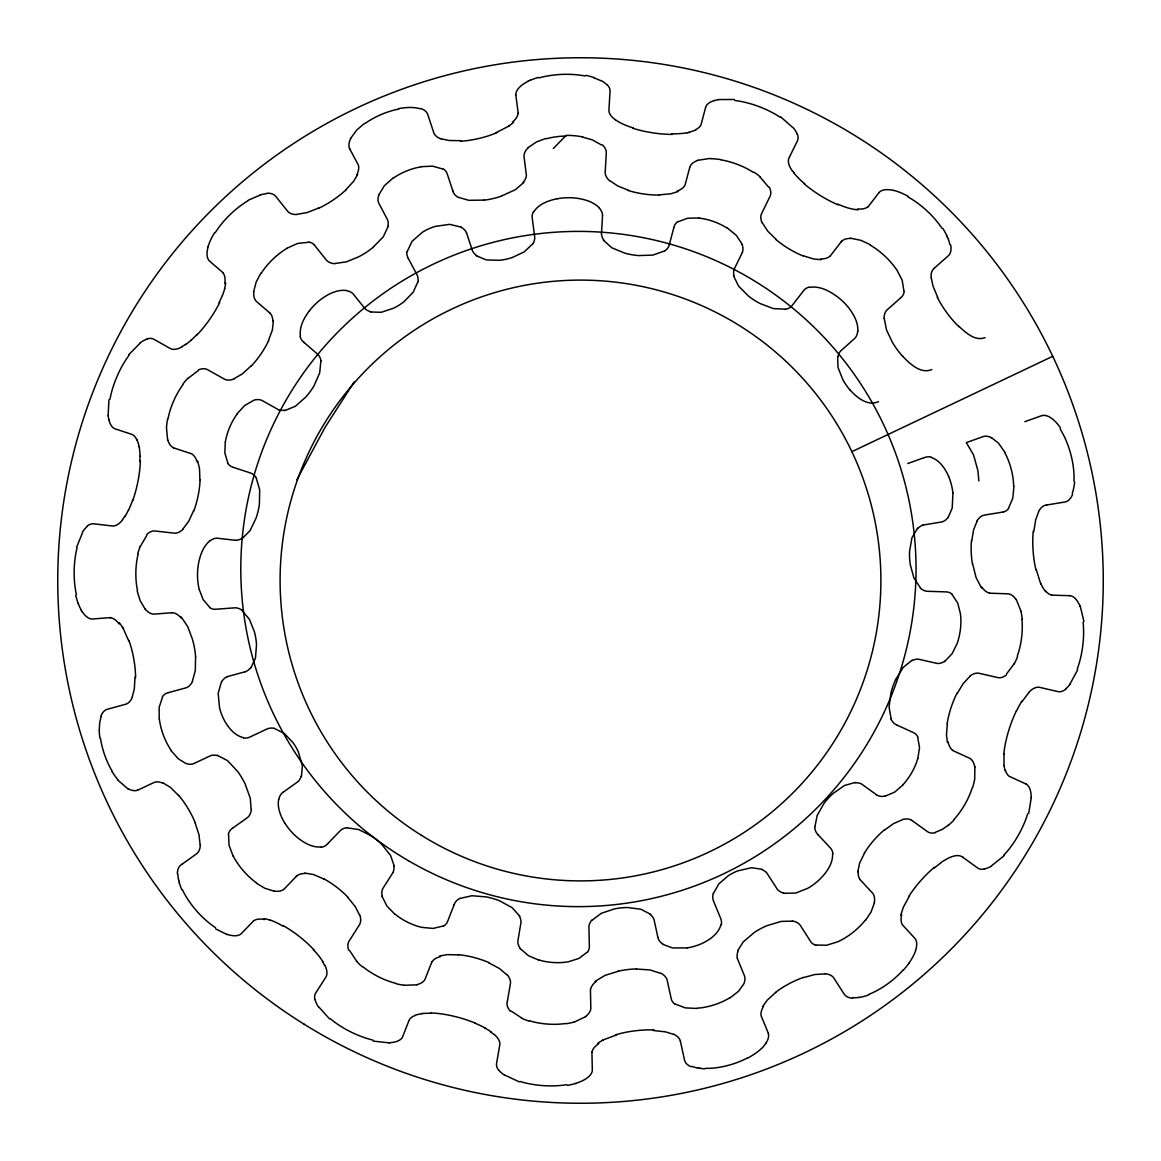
<?xml version="1.0" encoding="UTF-8"?>
<svg xmlns="http://www.w3.org/2000/svg" width="1161" height="1161" viewBox="0 0 1161 1161"><rect width="100%" height="100%" fill="white"/><g stroke="black" fill="none" stroke-linecap="round" stroke-linejoin="round"><path stroke-width="1.5" d="M200.127 844.729L198.966 834.657L195.164 823.033M1013.916 486.415L1012.784 498.272L1008.459 508.286M601.456 234.261L602.544 215.235M591.907 1051.851L592.342 1070.253A45.41 17.241 -1.4 0 1 582.474 1080.746A45.526 18.329 1.8 0 1 575.696 1083.373M199.91 480.088L199.503 468.58L197.704 461.149M166.429 427.146L167.634 440.106M1031.316 797.534L1028.675 813.484M857.834 331.161C858.269 322.381 853.669 314.239 848.459 307.505A28.285 12.365 43.2 0 0 835.383 295.344C827.909 290.148 818.65 285.722 809.319 287.391M590.427 989.477L590.833 1008.532A50.881 19.316 -1.4 0 1 585.449 1016.615M903.94 291.15L902.199 280.323L896.669 269.526M251.153 809.29L250.268 798.217L245.131 783.922A26.558 8.562 59.7 0 0 237.512 771.296L227.483 760.6L217.18 755.23M857.747 871.795L859.648 863.087L864.51 853.175M1004.047 754.04L1003.96 765.665M971.728 540.91L973.586 529.822L977.127 521.129M1033.74 531.97L1035.743 519.591L1038.573 511.928M253.577 291.919L256.175 282.007L260.848 273.169M225.292 441.877L224.842 452.979L227.803 462.833M947.361 723.419L946.462 734.898L947.405 742.474M974.659 779.757L974.906 766.782M108.96 399.703L108.118 415.914M278.625 799.494C277.16 807.954 280.701 816.401 285.04 823.483M507.386 1001.217L510.434 983.541A53.986 20.492 9.9 0 0 507.154 974.732M507.357 1001.406L507.226 1002.204A49.792 19.2 8.4 0 0 510.332 1011.173M228.586 834.469L229.022 845.208L233.187 856.281M407.206 251.56L411.966 241.415L422.473 232.185A23.351 10.028 -23.2 0 1 435.346 226.366L449.684 224.349L461.309 227.179M837.647 356.5L837.995 367.486L842.901 379.792A20.361 6.719 53.9 0 0 850.302 390.343M388.267 226.177L383.261 236.829L372.855 247.511M417.728 282.123L413.214 292.166L404.304 301.41A19.722 6.531 -33.2 0 1 393.594 308.187L381.229 312.309L370.33 311.99M874.451 902.765L870.968 912.198L865.555 920.31M900.82 915.1L903.302 907.278L909.339 896.205M917.858 758.452L919.527 747.51L917.698 737.395M673.815 227.716L674.091 226.729A57.411 21.928 15.7 0 1 677.705 221.562M689.692 167.648L689.982 166.662A49.517 18.794 14.8 0 1 697.587 160.465M705.569 107.581L705.772 106.856A44.292 16.805 14.8 0 1 714.233 100.615M673.786 227.803L669.215 245.029A62.854 23.859 14.8 0 1 664.484 251.153M689.663 167.735L685.048 185.078A53.769 20.071 13.3 0 1 677.153 191.144M705.54 107.683L701.012 124.764A47.311 17.734 13.6 0 1 695.729 129.64M76.568 547.368L82.562 532.565M224.784 288.668L222.491 295.474M720.923 924.882C718.499 933.371 710.793 939.031 703.261 942.863A25.092 10.841 -17.4 0 1 687.268 947.869M713.449 893.448L718.79 883.942L728.179 875.815A18.242 6.11 -27.4 0 1 737.409 870.982L751.457 867.717L762.037 869.284M301.439 776.535L302.382 765.781L298.261 751.704A18.924 6.298 59.7 0 0 292.92 742.518L284.227 733.404L274.489 728.542M378.631 195.164L384.32 185.789L392.81 178.243M132.238 696.876L134.284 689.17L135.053 676.965M193.597 510.68L188.677 521.318L182.828 529.097M459.887 898.338A62.738 23.815 21.3 0 0 454.531 903.766L454.14 904.724M454.241 904.463L447.565 921.515A57.339 21.899 22.2 0 1 443.386 926.246M408.962 1020.577L402.533 1037.049A44.249 16.791 21.3 0 1 393.419 1042.273A44.815 17.473 23.2 0 1 389.24 1042.752M742.43 252.314L734.042 269.439M737.728 950.627L743.214 941.934L754.2 932.53A25.586 8.301 -27.5 0 1 766.928 925.68L781.237 921.399L792.208 921.152M1077.64 669.839L1069.992 684.061M140.234 546.599L146.736 535.511M192.378 681.275L195.338 670.419L195.57 656.981M296.839 479.812L325.182 427.132L354.134 381.984M268.452 340.594L272.356 330.043L273.401 321.046M357.617 174.571L353.684 181.203L345.746 189.882M431.965 961.656L424.984 979.405A49.473 18.779 21.3 0 1 416.726 984.702M895.741 679.461L903.243 667.372L912.154 660.145M769.395 187.24A49.589 19.113 24.8 0 1 769.903 196.601L761.529 213.726A53.841 20.434 26.3 0 0 762.197 223.101M789.364 157.243L789.117 157.765A47.557 18.054 26.3 0 0 792.455 171.131M789.48 156.996L797.288 141.134A44.336 17.023 25.1 0 0 797.404 134.255M957.128 693.61L963.238 683.524L969.928 676.384M350.491 138.565L356.659 130.148L364.351 123.487M393.071 872.448L382.811 888.528A57.658 21.885 32.7 0 0 382.201 896.35M1014.279 663.555L1006.543 673.96M221.548 681.58L218.166 693.219L219.56 707.891A24.192 10.434 69.7 0 0 224.828 721.286C228.993 728.484 235.001 735.755 243.491 737.641M162.496 697.108L159.173 707.252L159.159 718.833M762.748 1006.34L767.232 1000.158L775.693 992.452M1021.854 701.824L1028.864 692.566M124.895 516.181L122.456 519.664M533.842 211.636C539.038 203.814 548.602 200.476 557.396 198.705M766.318 1042.868L762.617 1047.541M948.116 517.53L952.238 507.996L952.92 492.975M532.536 243.999L524.177 251.937L512.016 257.626A20.666 6.763 -12.9 0 1 499.346 260.325L486.314 259.919L476.358 255.812M309.508 310.582C304.095 317.795 299.175 326.676 300.409 336.008M878.921 192.755L879.341 192.233A45.206 17.154 37.6 0 1 893.578 190.433M237.018 413.853L244.724 405.479L254.157 400.095A57.368 21.769 -60.5 0 1 261.936 400.443L278.582 409.76M840.927 242.141L829.955 256.349M878.804 192.9L868.022 206.905M785.475 309.348A64.131 24.337 37.6 0 0 792.078 305.59L803.746 290.511A58.703 22.422 38.5 0 1 809.028 287.115M840.985 242.069L841.623 241.27M250.892 667.938L255.464 658.084L256.508 644.877A21.275 6.937 80.1 0 0 254.448 631.889L249.383 619.277L241.894 610.381M128.842 354.584L140.191 343.09M523.771 182.495L515.499 189.606L501.291 196.151M586.973 952.354L578.918 958.42L568.585 961.714A30.273 13.134 4.4 0 1 538.907 959.973M591.907 920.31L601.311 913.315L614.343 908.932A21.841 7.082 -6.9 0 1 627.593 907.539L640.901 909.237L650.639 914.302M917.538 528.197L911.965 537.775L909.585 551.127A22.364 7.227 86.2 0 0 910.268 564.609L913.939 578.004L920.412 587.872M284.648 888.528L296.563 876.12M327.562 843.858L340.202 830.725A65.35 24.802 43.8 0 1 347.124 827.662M327.692 843.713L326.967 844.439A59.864 22.857 44.7 0 1 321.365 847.269M253.33 921.123L241.111 933.821A45.961 17.444 43.9 0 1 226.859 934.271M296.171 876.526L297.158 875.525M903.156 784.792L894.623 792.136L884.697 796.344M251.052 365.976L242.402 373.842L234 378.733M284.387 888.789L283.908 889.239A51.519 19.548 43.9 0 1 274.431 891.155M553.318 148.492L565.973 135.605M1004.018 855.773L991.538 865.787M187.864 378.486L198.212 370.693M528.139 147.578L536.542 141.918L545.873 138.42M900.951 297.608L901.415 297.158A52.724 20.143 47.7 0 0 904.23 291.411M934.271 268.176L933.821 268.597A50.097 19.011 48.6 0 0 931.122 277.987M900.602 297.913L887.164 309.813A56.933 21.609 48.6 0 0 884.043 318.52M934.561 267.93L947.797 256.218A46.614 18.112 46.8 0 0 950.757 245.087M209.706 540.91C202.827 546.802 199.866 555.93 198.328 564.58A29.562 13.018 -88.9 0 0 199.271 589.628M595.143 981.306L605.171 975.327L618.421 971.206M884.232 830.289L893.593 823.57L902.416 819.739M934.3 867.949L940.584 863.073M948.087 825.355L942.34 829.375L935.374 832.306M182.059 864.19L196.659 853.756A51.461 19.534 54.6 0 0 200.331 844.932M232.679 828.156L247.278 817.736A58.5 22.204 54.6 0 0 251.371 809.522M283.284 792.136L297.898 781.701A68.92 26.021 55.4 0 0 301.178 776.23M181.914 864.292L181.363 864.684A47.906 18.46 53.2 0 0 177.343 873.594M232.519 828.257L231.779 828.823A54.19 20.695 53.7 0 0 228.325 834.193M283.139 792.237L282.486 792.716A62.128 23.583 54.5 0 0 278.727 799.595M585.652 1016.644L574.187 1022.115M944.575 661.552L952.107 653.701L957.128 643.542A30.636 13.308 -82.4 0 0 960.408 613.705L957.738 603.067L952.122 594.606M185.615 344.324L182.016 346.602M729.718 998.184L738.672 991.146L743.853 983.802A56.12 21.304 -22.5 0 0 744.52 976.009L737.308 958.362M509.186 125.939L496.197 132.615M678.097 221.722L687.762 218.21L698.864 218.007M242.069 538.719L250.108 530.606L256.189 517.85A24.105 7.692 -77.7 0 0 259.396 504.193L259.687 489.869L256.32 478.332M664.237 251.066L652.932 255.086L638.652 255.58A23.902 7.634 9.1 0 1 624.894 253.185L611.905 247.844L603.415 240.283M286.869 248.236L297.826 243.389L308.637 242.301M248.222 200.214L260.18 195.063M602.53 1040.198L616.506 1034.915M443.023 926.043L433.009 928.437L421.965 927.378A31.028 13.468 27.3 0 1 394.929 914.07M170.841 750.354L178.243 758.757L185.775 763.445A57.136 21.682 64.7 0 0 193.568 763.677L210.838 755.593A62.273 23.496 63.9 0 1 217.31 755.593M851.869 451.673L1052.737 356.311M878.514 401.619C867.891 406.539 857.137 397.788 850.316 390.299M528.023 81.168L530.345 80.094M318.694 208.051L307.128 212.565L297.013 214.321M460.104 898.454L471.83 895.741L486.14 896.887A24.25 7.721 15.6 0 1 499.636 900.834L512.074 907.641L519.765 916.131M931.775 369.633C920.339 374.147 909.89 363.712 902.561 356.166M985.036 337.648C974.935 341.508 965.749 332.496 958.812 326.27M678.082 191.565L670.782 193.785L659.346 194.845M137.549 790.235L154.689 782.18A54.349 20.448 63.7 0 1 162.787 783.167M907.815 463.515L924.098 457.695M1024.815 421.675L1042.157 415.507M924.359 457.608L925.157 457.347A64.073 24.439 71.1 0 1 931.369 457.158M227.396 676.616L244.971 671.813M803.397 977.606L815.007 974.485L824.992 973.919M697.369 160.363L710.227 158.418M439.642 955.996L447.159 954.632L458.682 954.879M575.914 1083.489L567.656 1085.448M245.145 671.769L245.784 671.566A68.673 25.919 75.7 0 0 250.747 667.56M168.519 692.609L185.833 687.878A58.239 22.103 74.8 0 0 192.508 681.565M168.33 692.653L167.445 692.928A54.306 20.738 73.9 0 0 162.351 696.76M1003.119 512.016L984.31 515.121A56.715 21.522 80.8 0 0 977.025 520.825M922.98 525.062L941.803 521.957A60.561 22.988 80.8 0 0 948.073 517.385M687.196 132.905L689.358 132.456M416.93 984.833L403.926 985.297M284.851 410.602L295.416 406.248L305.923 396.902A23.452 7.532 -54.8 0 0 314.08 385.713L319.696 372.87L320.857 361.144M1046.467 505.02L1064.187 502.132A46.745 18.17 79 0 0 1072.633 494.31M1046.743 504.977L1045.771 505.151A49.923 18.939 80.8 0 0 1038.485 511.667M785.286 309.174L773.444 308.608L760.223 303.616A23.771 7.619 32 0 1 748.497 296.099L738.541 286.07L733.549 275.767M421.24 166.662L432.618 166.154L442.776 169.013M687.254 947.898L672.437 947.942L662.815 944.299M718.151 99.556L734.362 99.483M484.079 200.098L468.797 200.316L458.624 197.399M421.748 1013.466L431.326 1013.205M109.889 617.637L92.212 619.016A45.859 17.4 85.5 0 1 82.286 611.731M171.828 612.747L172.757 612.703A55.917 20.913 84 0 1 181.087 617.899M321.118 846.964C311.83 847.733 303.282 842.436 296.432 836.704A26.979 11.712 49.3 0 1 285.113 823.483M109.7 617.652L110.556 617.594M172.017 612.732L153.876 614.14A51.36 19.49 85.5 0 1 145.386 609.278M347.284 827.866L358.865 829.593L371.273 835.876M461.077 140.684L449.031 140.496L441.325 138.812M855.41 782.412L844.511 785.475L833.163 793.427A22.639 7.329 -48.5 0 0 823.976 803.456L817.184 815.414L814.906 826.792M697.079 1008.445L685.338 1007.893L675.252 1004.076M389.399 1042.883L373.276 1041.127M636.446 969.029L650.044 969.943L660.87 973.44M821.103 259.701L813.614 258.99L802.788 255.623M335.05 263.46L346.196 261.907L358.459 256.929A27.617 8.867 -33.2 0 0 372.884 247.525M304.661 873.057L313.528 874.552L323.774 878.964M1069.513 595.695L1070.268 595.738A45.09 17.11 -88.2 0 1 1080.064 606.26M1069.412 595.695L1051.881 595.143M653.309 1030.504L665.616 1031.868L673.322 1034.306M235.959 540.358L217.02 538.196A57.716 21.914 -83.4 0 0 209.706 541.084M850.781 238.237L860.896 240.342L870.039 244.594M346.167 290.453C337.517 289.495 329.202 293.559 322.279 298.348A27.661 12.06 -43.7 0 0 309.581 310.597M989.39 593.184L1008.445 593.837A50.474 19.156 -88.2 0 1 1016.209 599.715M87.351 526.006A44.742 17.183 -84.5 0 1 93.852 523.829L112.269 525.962A47.833 18.155 -83.3 0 0 122.486 519.983M146.663 534.597A50.054 19.287 -84.8 0 1 155.298 531.027L174.252 533.16A54.233 20.579 -83.3 0 0 182.843 529.431M697.819 1067.873L700.141 1068.222M274.562 891.343L264.882 888.281L256.392 883.216M582.546 137.071L592.299 139.871L601.354 144.907M783.704 893.288L795.793 893.07L807.708 888.325A26.239 11.363 -37.7 0 0 821.248 877.789C827.358 871.403 832.93 863.116 832.626 853.915M1065.842 689.141A44.35 17.038 -78 0 1 1057.773 691.564L1039.705 687.385A47.47 18.01 -76.9 0 0 1028.864 692.246M944.59 661.378A57.194 21.711 -76.9 0 1 937.014 663.41L918.424 659.187A63.115 23.8 -76 0 0 912.096 660.594M816.096 945.039L826.719 945.243L837.836 941.76A35.323 15.296 -38 0 0 865.148 920.31M256.421 478.085A62.752 23.815 -72 0 0 250.703 473.049L233.463 467.419M538.762 960.089L528.386 955.648L520.172 948.566M628.565 190.302L617.739 185.978L609.699 180.594M233.201 467.332L232.577 467.099A57.324 21.899 -71 0 1 227.629 463.21M269.628 919.802L276.245 922.414M519.286 1081.878L504.745 1075.057M931.456 457.521C939.888 460.511 945.17 468.638 948.639 476.46M593.953 77.758L600.759 80.675M227.019 934.547L215.714 928.916M173.511 447.841L191.623 453.806A53.682 20.042 -73.5 0 1 197.225 462.049M162.627 782.645L170.493 787.434L178.663 795.59M488.955 962.933L499.346 968.463L506.82 974.732M952.615 750.456L969.943 758.423A49.546 18.808 -65.4 0 1 974.776 766.971M896.858 725.015L913.431 732.62A57.44 21.943 -64.5 0 1 917.916 737.046M896.698 724.943L896.219 724.711A62.825 23.844 -65.5 0 1 890.98 719.007M522.044 1018.27L511.275 1011.144M1026.222 784.11L1009.431 776.419A47.296 17.734 -66.6 0 1 1005.455 770.367M991.45 437.581L998.576 443.255L1005.208 452.746M127.884 788.812L118.161 780.424M911.864 820.421L927.349 831.552A50.474 19.345 -55.2 0 0 935.098 832.843M727.541 228.151L736.35 235.378L742.3 244.507M780.598 116.797L792.76 127.507M876.236 794.603L877.019 795.125A58.035 22.03 -54.1 0 0 884.784 796.199M876.468 794.763L861.535 783.98A64.203 24.221 -53.2 0 0 855.193 782.804M962.962 857.369L977.446 867.847A44.989 17.27 -55.2 0 0 984.165 869.139M963.108 857.486L962.411 856.992A48.211 18.3 -54.1 0 0 950.627 857.166A48.704 17.821 -51.7 0 0 946.81 858.995A47.659 16.66 -50.4 0 0 940.671 862.783M490.639 1031.853L494.005 1034.495M209.648 607.261L203.146 599.642L199.286 589.599M272.922 321.466A55.38 20.811 -50.4 0 0 270.498 313.731L269.657 312.846M300.104 336.269A59.24 22.61 -48.4 0 0 303.224 341.726L304.124 342.539M270.005 313.151L256.146 301.178A51.011 19.36 -49.3 0 1 253.751 291.774M303.776 342.234L317.635 354.207A64.697 24.555 -49.3 0 1 321.046 360.969M776.288 239.543L767.914 231.329L762.516 223.202M394.725 914.113L386.86 905.986L382.042 896.277M329.477 1018.792L318.709 1006.848M760.078 177.082L768.495 186.994M223.289 272.937L209.343 260.92A45.555 17.284 -49.3 0 1 208.167 246.582M599.468 208.08C593.271 201.564 584.056 199.097 575.392 198.052A28.619 12.568 -2.1 0 0 557.425 198.734M814.703 826.951A66.104 25.092 -43.1 0 0 817.417 834.004L818.099 834.774M817.91 834.57L830.391 847.965A60.561 23.118 -42.2 0 1 832.945 853.683M181.174 616.926L187.676 626.49L192.479 639.334A29.896 9.506 80 0 1 195.658 657.053M314.471 245.16L326.357 260.064A57.673 21.885 -38.4 0 0 334.832 263.692M347.952 897.584L355.251 906.596L359.634 915.231M356.703 961.221L349.548 950.482M859.924 879.501L872.811 893.36A52.085 19.766 -43 0 1 874.277 902.881M370.635 311.699A67.904 25.629 -37.5 0 1 365.018 308.695L353.075 293.835A61.243 23.249 -38.4 0 0 346.051 290.569M145.372 609.481L140.162 600.672L137.172 591.065M792.832 171.204L794.168 172.974M981.48 587.974L976.067 577.525L972.671 563.927M761.703 869.531A70.052 26.442 -31.7 0 1 766.913 873.145L777.26 889.166A63.115 23.946 -32.5 0 0 783.82 893.201M1016.252 599.497L1021.07 611.354M81.125 610.164L82.242 611.992M322.598 961.627L324.63 965.342M122.761 627.448L128.755 640.945M350.695 138.507A49.85 18.924 -28.1 0 0 349.446 148.187L349.824 149.058M349.737 148.884L358.357 165.051A53.29 19.94 -29.5 0 1 356.804 174.847M406.872 251.69A65.466 24.961 -27.3 0 0 407.99 257.786L408.411 258.627M408.324 258.468L416.944 274.635A71.343 27.08 -28.1 0 1 417.945 282.021M937.74 297.419L932.994 286.085L931.34 278.161M946.592 235.61L947.623 237.932M1040.691 583.78L1036.192 569.383M466.519 232.78L472.498 250.892A69.776 26.34 -17.3 0 0 476.721 255.652M891.111 718.79L889.065 706.933L891.009 692.711A24.308 7.75 -71.2 0 1 895.726 679.432M1080.18 605.94L1083.939 621.425M78.092 603.517L75.697 595.448M420.688 108.452A48.675 18.75 -19.5 0 1 427.858 114.837L433.808 132.804A51.969 19.722 -18.1 0 0 441.078 138.957M452.863 191.057L447.217 173.86A55.162 21.058 -19 0 0 443.11 168.853M452.775 190.796L453.153 191.841A59.342 22.523 -18.1 0 0 458.406 197.501M768.364 1033.377L761.108 1015.744A53.493 20.013 -23.9 0 1 763.604 1006.152M680.346 1041.025L684.38 1059.398A47.311 18.373 -14 0 0 690.81 1066.683M178.809 880.299L179.389 882.578M657.866 937.217L654.02 919.585A67.672 25.542 -11.4 0 0 650.233 914.433M657.895 937.304L658.113 938.219A61.388 23.293 -12.3 0 0 662.975 944.241M139.32 446.55L140.118 456.084M515.803 94.941L518.227 113.256M394.29 866.237L390.575 855.483L381.911 844.526A23.075 7.43 38.3 0 0 371.273 835.833M978.839 480.915L977.91 470.64L973.542 454.894L966.315 442.602L983.657 436.42A55.191 20.942 70.3 0 1 991.479 437.741M884.29 318.724L886.511 329.884L892.228 342.031A28.532 9.114 53.8 0 0 902.547 356.195M837.966 356.79A66.975 25.281 49.5 0 1 840.637 350.985L854.859 338.286A60.43 22.93 48.5 0 0 857.718 331.059M733.97 275.926A63.158 23.815 27.2 0 1 734.1 269.468M742.126 244.463A57.165 21.696 26.2 0 1 742.387 252.3M698.922 218.108A31.245 13.584 20.8 0 1 727.337 228.224M603.865 240.254A64.087 24.178 4.4 0 1 601.529 234.275M599.294 208.095A58.108 22.059 3.4 0 1 602.515 215.22M533.45 211.636A60.401 23.046 -6.7 0 0 532.202 217.775L534.67 236.684A66.25 25.136 -7.6 0 1 532.797 243.999M461.178 227.237A63.289 24.018 -18.2 0 1 466.49 232.795M285.04 410.196A63.405 23.917 -59.6 0 1 278.611 409.688M225.394 441.804A31.187 13.555 -66 0 1 237.091 414.056M242.083 538.269A63.666 24.018 -82.4 0 1 235.973 540.286M209.633 607.667A59.704 22.799 86.4 0 0 215.685 609.264L234.696 607.827A65.48 24.845 85.5 0 1 241.909 610.135M221.606 681.725A62.288 23.641 74.8 0 1 227.396 676.66M243.607 737.975A66.409 25.324 65.4 0 0 249.731 737.119L266.986 729.006A72.679 27.588 64.7 0 1 274.417 728.324M393.884 866.033A63.753 24.047 33.6 0 1 393.013 872.404M519.315 916.102A63.347 23.888 10.8 0 1 520.999 922.313L517.864 941.121A57.411 21.798 9.8 0 0 520.346 948.581M587.379 952.383A59.109 22.567 -0.5 0 0 589.338 946.418L588.917 927.363A64.813 24.599 -1.4 0 1 591.66 920.281M721.286 924.78A65.19 24.86 -21.7 0 0 720.749 918.598L713.536 901.096A71.576 27.167 -22.5 0 1 713.217 893.506M917.741 758.496A30.796 13.351 -59.5 0 1 903.113 784.589M952.194 594.214A58.601 22.378 -87.3 0 0 946.346 591.907L927.421 591.283A64.232 24.381 -88.2 0 1 920.368 588.119M917.64 528.603A66.772 25.194 81.7 0 1 922.995 525.135M948.639 476.474A25.876 11.218 75.5 0 1 952.891 492.961M546.338 138.769A38.052 16.573 -2.4 0 1 565.944 136.04M565.987 135.402A38.821 17.517 -2.1 0 1 582.691 136.94M1005.034 453.138A34.845 14.962 75.2 0 1 1013.655 486.212M1008.575 508.663A52.811 20.172 79.9 0 1 1003.133 512.03M972.454 564.159A31.797 10.26 86 0 1 971.481 540.562M989.39 593.039A54.886 20.506 -89.7 0 1 981.684 587.002M1020.969 611.499A41.056 17.357 -83.6 0 1 1022.231 619.161M1021.927 619.437A40.084 17.589 -82.9 0 1 1017.283 656.023M1017.573 656.502A41.854 17.981 -81.9 0 1 1014.337 663.715M1006.514 674.889A49.618 19.127 -78.4 0 1 997.517 677.516L978.926 673.264A53.798 20.419 -76.9 0 0 969.957 676.05M947.173 723.579A34.917 11.044 -71.4 0 1 957.012 693.204M952.688 750.311A53.74 20.071 -67 0 1 947.986 741.647M974.514 779.858A41.927 17.778 -60.7 0 1 972.657 787.492M972.294 787.608A40.287 17.734 -60.1 0 1 953.747 819.695M953.834 820.188A41.23 17.662 -59 0 1 948.073 825.529M902.561 819.448A54.698 20.753 -54.1 0 1 911.864 820.406M864.321 853.248A32.624 10.434 -48.7 0 1 884.276 829.984M859.909 879.327A56.541 21.261 -44.2 0 1 858.24 871.447M815.806 945.286A55.031 21.014 -33.3 0 1 810.654 941.556L800.451 925.607A59.414 22.552 -32.5 0 0 792.441 920.949M737.38 958.318A61.112 23.002 -23.6 0 1 738.28 950.482M729.326 998.054A33.843 14.483 -17.8 0 1 697.268 1008.183M674.889 1004.207A53.522 20.448 -13.1 0 1 671.276 998.924L667.183 980.305A57.44 21.798 -12.2 0 0 661.175 973.324M618.349 971.147A30.694 9.709 -6.9 0 1 636.518 968.942M590.572 989.462A55.365 20.695 -2.9 0 1 596.115 981.437M574.027 1022.028A40.679 17.168 3.2 0 1 566.51 1023.712M566.234 1023.422A39.605 17.342 3.9 0 1 529.692 1020.838M529.227 1021.158A41.651 17.865 4.9 0 1 521.884 1018.328M458.508 954.705A34.845 11.029 15.4 0 1 489.361 962.788M432.11 961.714A53.667 20.042 19.7 0 1 440.512 956.533M403.825 985.167A42.014 17.836 26.1 0 1 396.075 983.73M395.916 983.352A40.606 17.894 26.7 0 1 362.711 966.576M362.217 966.692A41.52 17.821 27.7 0 1 356.529 961.221M348.677 950.148A49.981 19.273 31.2 0 1 349.258 940.816L359.504 924.722A54.335 20.622 32.7 0 0 359.925 915.361M323.687 878.761A33.219 10.58 38.1 0 1 348.271 897.613M297.231 875.597A55.917 21.014 42.7 0 1 305.053 873.551M256.378 882.795A36.252 15.761 49 0 1 233.376 856.31M170.943 750.035A32.958 14.048 69.3 0 1 159.376 718.964M137.535 590.659A39.024 17.038 -89.3 0 1 138.086 554.319M137.753 553.884A41.39 17.734 -88.3 0 1 140.162 546.454M200.069 479.899A34.67 11 -77.9 0 1 193.756 511.087M173.526 447.812A49.459 18.765 -71.9 0 1 167.75 439.903M166.56 427.03A42.043 17.85 -67.2 0 1 167.561 419.208M167.939 419.034A40.809 17.981 -66.5 0 1 182.843 384.842M182.698 384.335A41.752 17.937 -65.5 0 1 187.85 378.312M198.502 369.808A49.749 19.186 -62 0 1 207.863 369.851L224.494 379.168A54.059 20.521 -60.5 0 0 233.883 379.037M268.655 340.507A33.742 10.725 -55 0 1 251.037 366.325M261.312 273.125A37.123 16.181 -44.1 0 1 286.84 248.439M308.899 242.025A53.421 20.405 -39.3 0 1 314.471 245.16M387.919 226.322A61.127 23.075 -29 0 0 387.6 219.864L378.704 203.001A56.381 21.391 -28.1 0 1 378.776 195.106M393.013 178.301A31.869 13.598 -23.4 0 1 421.138 166.836M501.363 196.194A29.04 9.303 -13 0 1 484.021 200.2M523.147 182.495A56.671 21.304 -8.7 0 0 526.368 175.108L523.988 156.184A51.911 19.708 -7.6 0 1 528.342 147.592M602.269 144.791A50.373 19.418 2 0 1 606.274 153.208L605.2 172.249A54.567 20.709 3.5 0 0 609.38 180.623M659.535 195.004A34.395 10.942 8.9 0 1 628.159 190.491M710.474 158.68A41.898 17.778 19.6 0 1 720.996 159.637M721.083 159.87A40.911 18.025 20.2 0 1 753.416 172.423M754.099 172.191A41.84 18.213 21 0 1 760.426 177.052M802.904 255.826A34.162 10.841 31.8 0 1 775.94 239.558M829.839 256.262A54.799 20.477 36.1 0 1 820.435 258.976M841.667 241.299A50.591 19.2 37.6 0 1 850.94 238.411M870.111 245.073A37.936 16.573 42.8 0 1 896.437 269.512M1042.172 415.551A48.806 18.518 70.3 0 1 1051.605 418.323A44.931 17.56 72.4 0 1 1056.089 422.357A43.581 17.604 73.6 0 1 1060.53 428.046M1060.211 429.193A44.263 18.62 74.6 0 1 1073.954 481.046M1074.607 481.757A45.555 19.055 76.6 0 1 1073.94 486.851A45.598 18.3 77.8 0 1 1072.213 493.323M1035.931 569.891A42.304 13.395 85.9 0 1 1033.217 531.245M1040.778 583.504A48.733 17.604 89 0 0 1043.652 588.888A49.168 18.17 89.8 0 0 1045.713 591.617M1051.75 595.071A48.298 18.112 -89.4 0 1 1045.8 591.181M1083.111 622.194A50.91 22.451 -83.1 0 1 1077.219 669.186M1070.021 684.264A44.873 17.662 -79.2 0 1 1065.871 688.691M1016.47 711.054A47.035 15.412 -72.1 0 1 1021.796 701.273M1003.786 754.345A45.947 14.222 -71.5 0 1 1016.397 710.808M1005.208 770.73A48.53 17.908 -67.4 0 1 1004.091 765.476M1026.208 784.125A44.307 16.82 -65.4 0 1 1030.939 793.5A44.858 17.488 -63.5 0 1 1031.171 797.68M1027.645 813.861A51.157 22.654 -60.2 0 1 1003.902 855.12M991.421 866.164A44.757 17.589 -56.4 0 1 984.296 868.921M908.86 896.35A42.725 13.381 -48.8 0 1 934.416 867.296M901.662 914.563A49.647 18.532 -44.5 0 0 902.503 924.911L915.057 938.552A46.484 17.647 -43.1 0 1 915.565 950.67M915.594 950.641A45.627 18.097 -40.4 0 1 912.894 956.809A45.787 18.881 -39.2 0 1 908.729 963.441M908.787 963.441A45.903 19.737 -38.3 0 1 903.418 970.088M903.113 970.045A44.786 19.722 -38 0 1 868.834 994.353M868.617 994.919A43.755 18.184 -36.5 0 1 858.966 997.502M859.067 997.357A44.916 17.734 -35 0 1 853.016 997.749M852.508 998.228A48.53 18.692 -33.9 0 1 843.989 993.831L833.758 977.896A52.23 19.824 -32.5 0 0 825.21 973.731M775.504 992.437A34.975 11.291 -27.6 0 1 803.499 977.402M768.321 1033.392A49.589 18.823 -22.5 0 1 766.129 1042.912M762.414 1047.556A43.16 17.4 -19.3 0 1 757.059 1052.243A42.173 17.676 -18.4 0 1 747.916 1057.918M747.757 1057.816A43.102 18.721 -17.8 0 1 705.467 1068.323M705.003 1068.788A45.076 18.794 -16.3 0 1 699.967 1068.367M697.63 1067.989A45.526 18.025 -14.8 0 1 691.695 1066.291M673.583 1034.19A50.547 19.186 -12.2 0 1 680.361 1041.025M616.027 1034.698A41.346 13.163 -7.2 0 1 653.991 1029.952M597.654 1043.42A48.791 17.633 -4.2 0 1 602.82 1040.256M592.081 1051.837A48.777 18.039 -3.3 0 1 598.771 1043.623M566.858 1084.679A50.3 22.146 3.7 0 1 519.925 1081.442M504.338 1075.13A44.844 17.647 7.6 0 1 498.679 1069.905M498.417 1069.905A44.524 17.096 8.7 0 1 496.603 1063.273L499.752 1045.016A47.616 18.068 9.9 0 0 494.325 1034.466M484.717 1027.949A47.819 16.675 13.6 0 1 490.958 1031.839M474.907 1023.16A46.832 15.369 14.7 0 1 484.935 1027.935M431.007 1012.972A45.859 14.208 15.3 0 1 475.168 1023.073M414.854 1015.396A48.457 17.691 18.9 0 1 422.154 1013.742M409.354 1019.808A47.238 17.705 20.1 0 1 415.087 1015.527M372.855 1040.096A51.563 22.857 26.5 0 1 330.159 1018.632M318.317 1006.747A44.698 17.575 30.4 0 1 315.139 999.766M314.907 999.65A44.698 17.168 31.6 0 1 315.807 992.858L325.806 977.243A47.92 18.184 32.7 0 0 324.935 965.444M322.874 961.729A47.833 16.704 36.4 0 0 318.709 955.779A46.425 15.282 37.5 0 0 313.354 949.669M283.081 925.564A43.537 13.584 38.1 0 1 313.833 949.742M276.362 922.632A44.974 14.658 39 0 1 283.328 926.275M263.91 918.612A48.298 17.473 41.1 0 1 269.773 920.049M254.041 920.629A49.11 18.17 42 0 1 264.548 919.527M215.554 927.697A46.019 19.853 48.6 0 1 182.524 889.979M181.842 889.776A44.336 18.474 50.5 0 1 179.2 882.462M178.634 880.183A44.902 17.749 52 0 1 177.865 874.073M178.663 795.358A36.035 11.566 59.5 0 1 195.411 823.149M137.419 790.249A50.445 19.142 64.7 0 1 127.841 788.624M118.19 780.119A41.23 17.226 68.8 0 1 112.109 771.557M112.24 771.31A41.622 17.995 69.3 0 1 100.543 738.44M99.861 738.048A43.741 18.881 70 0 1 99.28 729.906M99.367 729.964A44.655 18.315 71.1 0 1 99.802 722.679A45.584 18.025 72.3 0 1 101.21 716.729M100.891 716.105A48.036 18.518 73.4 0 1 107.741 709.168L125.881 704.176A51.229 19.447 74.8 0 0 132.369 697.137M128.944 640.48A40.316 12.902 79.8 0 1 135.605 677.603M119.278 622.789A48.864 17.676 82.7 0 1 122.718 627.724M110.571 617.754A49.241 18.213 83.6 0 1 119.148 623.907M81.183 609.946A45.279 18.213 88.6 0 1 78.193 603.299M76.394 594.635A49.56 21.754 -89.5 0 1 77.032 547.963M82.475 532.173A44.931 17.676 -85.6 0 1 87.351 526.252M128.45 510.071A47.645 16.631 -79.6 0 1 124.924 516.485M132.659 500.043A46.542 15.296 -78.6 0 1 128.479 510.289M140.379 461.019A45.526 14.135 -78 0 1 132.818 500.406M139.959 456.302A47.238 15.18 -77 0 1 139.828 461.643M136.998 439.772A48.486 17.705 -74.4 0 1 139.059 446.956M136.882 440.019A47.238 17.705 -73.1 0 0 132.281 434.519L114.692 428.699A44.234 16.791 -71.9 0 1 108.945 419.89M108.916 419.948A44.786 17.459 -70 0 1 108.234 415.754M109.976 399.21A51.824 22.973 -66.7 0 1 129.045 355.281M140.263 342.698A44.669 17.575 -62.8 0 1 147.084 339.099M147.186 338.852A44.495 17.081 -61.6 0 1 154.036 339.36L170.188 348.474A47.688 18.097 -60.5 0 0 181.929 346.892M191.275 340.086A47.964 16.733 -56.8 0 1 185.528 344.628M197.094 334.368A46.759 15.369 -55.7 0 1 191.275 340.028M219.705 302.513A44.249 13.758 -55.1 0 1 197.051 334.876M222.273 295.605A45.54 14.788 -54.2 0 1 218.979 302.818M225.684 282.863A48.298 17.459 -52 0 1 224.537 288.828M223.173 273.067A48.675 17.995 -51.2 0 1 224.784 283.545M208.08 246.654A45.845 18.46 -46.1 0 1 210.692 239.848A46.745 19.664 -45 0 1 214.698 232.548M215.38 232.49A47.151 20.68 -44.2 0 1 248.149 200.693M260.296 194.859A44.902 17.778 -41 0 1 266.406 193.727M266.87 193.176A47.267 18.228 -39.8 0 1 276.013 196.702L287.754 211.389A50.75 19.258 -38.4 0 0 296.824 214.538M346.007 189.867A37.268 11.886 -33.4 0 1 318.578 208.327M364.859 123.647A40.243 17.313 -23.5 0 1 398.716 109.076M398.992 108.539A43.001 18.271 -22.6 0 1 406.93 107.581A44.292 18.126 -21.8 0 1 414.158 107.654A45.671 18.025 -20.6 0 1 420.093 108.786M496.647 132.76A39.213 12.626 -13.2 0 1 460.496 141.25M513.583 122.224A48.951 17.734 -10.3 0 1 508.91 125.91M518.067 113.27A49.763 18.416 -9.5 0 1 512.465 122.152M515.832 94.868A46.324 17.575 -7.6 0 1 522.45 84.709A45.119 17.894 -5 0 1 528.27 81.241M530.562 80.182A45.816 19.215 -3.4 0 1 538.356 77.395M539.009 77.903A48.704 21.319 -2.6 0 1 585.202 76.002M585.957 75.363A47.441 20.317 -1.2 0 1 594.171 77.642M601.137 80.559A45.032 17.705 1.2 0 1 607.261 85.101M607.522 85.087A45.032 17.284 2.3 0 1 610.033 91.458L608.944 109.903A48.109 18.257 3.5 0 0 615.417 119.83M615.475 119.815A48.327 17.676 5.8 0 0 619.045 122.065A47.427 16.573 7.1 0 0 625.59 125.214A46.266 15.238 8.2 0 0 633.267 127.942M672.248 134.4A45.105 14.048 8.8 0 1 632.614 128.203M671.595 133.805A47.122 15.166 9.7 0 0 679.678 133.646A48.094 16.443 10.7 0 0 686.92 132.76M695.976 129.756A48.544 17.734 12.4 0 1 688.923 132.223M714.175 100.586A44.757 17.444 16.7 0 1 718.311 99.672M734.928 100.485A51.94 23.031 20.1 0 1 779.902 117.058M793.166 127.55A44.669 17.575 23.9 0 1 797.157 134.168M793.863 172.902A48.065 16.747 30 0 0 798.753 178.388A47.02 15.427 31.1 0 0 804.82 183.902M838.111 204.858A44.829 13.903 31.7 0 1 804.268 183.888M837.778 204.118A46.019 14.89 32.6 0 0 845.193 207.05A47.282 16.239 33.5 0 0 852.116 208.98A48.312 17.444 34.8 0 0 858.197 209.807M867.891 206.803A48.298 17.85 35.6 0 1 857.457 208.951M893.506 190.346A46.005 18.547 40.7 0 1 900.501 192.624A47.209 19.882 41.9 0 1 908.062 196.282M908.163 197.007A48.167 21.174 42.7 0 1 942.05 228.354M942.805 228.412A45.468 19.331 44.1 0 1 946.81 235.683M947.84 238.034A45.032 18.083 45.5 0 1 949.872 244.478M958.841 326.647A38.545 12.321 53.6 0 1 937.29 297.231M303.892 1024.075A522.755 522.755 0 0 0 1102.95 598.263A522.755 522.755 0 0 0 334.658 119.162A522.755 522.755 0 0 0 303.892 1024.075M421.545 835.398A300.394 300.394 0 0 0 880.72 590.702A300.394 300.394 0 0 0 439.221 315.4A300.394 300.394 0 0 0 421.545 835.398M408.367 860.678A337.619 337.619 0 0 0 916.029 570.443A337.619 337.619 0 0 0 410.849 275.912A337.619 337.619 0 0 0 408.367 860.678"/></g></svg>
